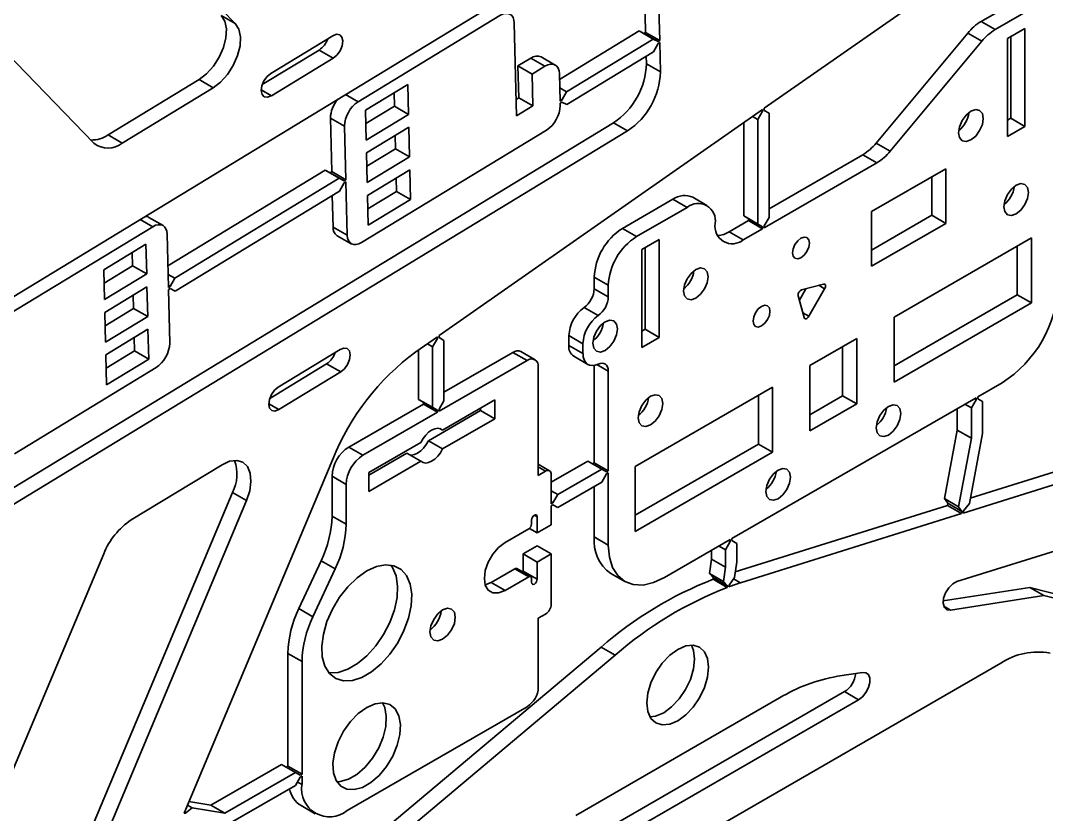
# Model space of a CAD drawing. Header units: millimetres. Extents: x 0 to 415, y 0 to 292.
# Drawn here: x 367.24 to 380.13, y 108.3 to 118.28 of the extents above; entities that cross this region are included whole.
import ezdxf

# ---------------------------------------------------------------- set-up
doc = ezdxf.new("R2010")
doc.units = ezdxf.units.MM

# ---------------------------------------------------------------- blocks, each defined once
blk = doc.blocks.new('SE83')
at = {"color": 7, "linetype": 'Continuous', "lineweight": 35}
for p, q in [((378.862, 111.085), (378.902, 111.148)), ((378.902, 111.148), (378.952, 111.198)), ((378.952, 111.198), (379.005, 111.226)), ((378.833, 110.953), (378.838, 111.017)), ((378.838, 111.017), (378.862, 111.085)), ((378.848, 110.902), (378.833, 110.953)), ((378.88, 110.872), (378.848, 110.902)), ((378.925, 110.867), (378.88, 110.872))]:
    blk.add_line(p, q, dxfattribs=at)
blk = doc.blocks.new('SE82')
blk.add_blockref('SE83', (0, 0))
blk = doc.blocks.new('SE85')
at = {"color": 7, "linetype": 'Continuous', "lineweight": 35}
for p, q in [((377.818, 110.085), (377.86, 110.081)), ((377.86, 110.081), (377.892, 110.056)), ((377.892, 110.056), (377.909, 110.012)), ((377.909, 110.012), (377.909, 109.956)), ((377.892, 109.893), (377.86, 109.831)), ((377.909, 109.956), (377.892, 109.893)), ((377.818, 109.778), (377.77, 109.74)), ((377.86, 109.831), (377.818, 109.778))]:
    blk.add_line(p, q, dxfattribs=at)
blk = doc.blocks.new('SE84')
blk.add_blockref('SE85', (0, 0))
blk = doc.blocks.new('SE147')
at = {"color": 7, "linetype": 'Continuous', "lineweight": 35}
for p, q in [((375.497, 110.374), (375.396, 110.301)), ((375.597, 110.417), (375.497, 110.374)), ((375.691, 110.426), (375.597, 110.417)), ((375.772, 110.402), (375.691, 110.426)), ((375.833, 110.344), (375.772, 110.402)), ((375.396, 110.301), (375.302, 110.202)), ((375.872, 110.258), (375.833, 110.344)), ((375.885, 110.15), (375.872, 110.258)), ((375.302, 110.202), (375.222, 110.084)), ((375.872, 110.026), (375.885, 110.15)), ((375.222, 110.084), (375.16, 109.955)), ((375.833, 109.895), (375.872, 110.026)), ((375.16, 109.955), (375.121, 109.825)), ((375.772, 109.766), (375.833, 109.895)), ((375.121, 109.825), (375.108, 109.701)), ((375.691, 109.649), (375.772, 109.766)), ((375.108, 109.701), (375.121, 109.592)), ((375.597, 109.55), (375.691, 109.649)), ((375.121, 109.592), (375.16, 109.506)), ((375.16, 109.506), (375.222, 109.449)), ((375.396, 109.433), (375.497, 109.476)), ((375.497, 109.476), (375.597, 109.55)), ((375.222, 109.449), (375.302, 109.424)), ((375.302, 109.424), (375.396, 109.433))]:
    blk.add_line(p, q, dxfattribs=at)
blk = doc.blocks.new('SE146')
blk.add_blockref('SE147', (0, 0))
blk = doc.blocks.new('SE303')
at = {"color": 7, "linetype": 'Continuous', "lineweight": 35}
for p, q in [((371.588, 111.36), (371.709, 111.415)), ((371.709, 111.415), (371.825, 111.437)), ((371.825, 111.437), (371.93, 111.424)), ((371.93, 111.424), (372.019, 111.378)), ((371.35, 111.162), (371.466, 111.274)), ((371.466, 111.274), (371.588, 111.36)), ((372.019, 111.378), (372.087, 111.301)), ((372.087, 111.301), (372.133, 111.196)), ((371.245, 111.029), (371.35, 111.162)), ((372.133, 111.196), (372.153, 111.068)), ((371.157, 110.881), (371.245, 111.029)), ((372.153, 111.068), (372.146, 110.923)), ((372.146, 110.923), (372.113, 110.768)), ((371.088, 110.724), (371.157, 110.881)), ((372.113, 110.768), (372.056, 110.61)), ((371.043, 110.567), (371.088, 110.724)), ((371.023, 110.416), (371.043, 110.567)), ((372.056, 110.61), (371.977, 110.457)), ((371.029, 110.279), (371.023, 110.416)), ((371.977, 110.457), (371.879, 110.315)), ((371.062, 110.162), (371.029, 110.279)), ((371.879, 110.315), (371.768, 110.192)), ((371.119, 110.07), (371.062, 110.162)), ((371.768, 110.192), (371.649, 110.093)), ((371.199, 110.008), (371.119, 110.07)), ((371.296, 109.979), (371.199, 110.008)), ((371.526, 110.022), (371.407, 109.983)), ((371.649, 110.093), (371.526, 110.022)), ((371.407, 109.983), (371.296, 109.979))]:
    blk.add_line(p, q, dxfattribs=at)
blk = doc.blocks.new('SE302')
blk.add_blockref('SE303', (0, 0))
blk = doc.blocks.new('SE305')
at = {"color": 7, "linetype": 'Continuous', "lineweight": 35}
for p, q in [((371.482, 109.569), (371.588, 109.645)), ((371.588, 109.645), (371.693, 109.691)), ((371.693, 109.691), (371.792, 109.703)), ((371.792, 109.703), (371.878, 109.68)), ((371.878, 109.68), (371.946, 109.625)), ((371.946, 109.625), (371.991, 109.54)), ((371.383, 109.467), (371.482, 109.569)), ((371.991, 109.54), (372.011, 109.43)), ((371.229, 109.211), (371.297, 109.345)), ((371.297, 109.345), (371.383, 109.467)), ((372.011, 109.43), (372.004, 109.304)), ((371.184, 109.074), (371.229, 109.211)), ((372.004, 109.304), (371.972, 109.168)), ((371.972, 109.168), (371.915, 109.032)), ((371.164, 108.942), (371.184, 109.074)), ((371.915, 109.032), (371.837, 108.903)), ((371.171, 108.823), (371.164, 108.942)), ((371.837, 108.903), (371.744, 108.79)), ((371.204, 108.725), (371.171, 108.823)), ((371.261, 108.654), (371.204, 108.725)), ((371.641, 108.7), (371.534, 108.639)), ((371.744, 108.79), (371.641, 108.7)), ((371.338, 108.615), (371.261, 108.654)), ((371.431, 108.61), (371.338, 108.615)), ((371.534, 108.639), (371.431, 108.61))]:
    blk.add_line(p, q, dxfattribs=at)
blk = doc.blocks.new('SE304')
blk.add_blockref('SE305', (0, 0))
blk = doc.blocks.new('SE307')
at = {"color": 7, "linetype": 'Continuous', "lineweight": 35}
for p, q in [((372.366, 113.104), (372.329, 113.067)), ((372.404, 113.131), (372.366, 113.104)), ((372.443, 113.148), (372.404, 113.131)), ((372.48, 113.154), (372.443, 113.148)), ((372.513, 113.149), (372.48, 113.154)), ((372.54, 113.132), (372.513, 113.149)), ((372.296, 113.024), (372.269, 112.976)), ((372.329, 113.067), (372.296, 113.024))]:
    blk.add_line(p, q, dxfattribs=at)
blk = doc.blocks.new('SE306')
blk.add_blockref('SE307', (0, 0))
blk = doc.blocks.new('SE309')
at = {"color": 7, "linetype": 'Continuous', "lineweight": 35}
for p, q in [((372.48, 112.803), (372.513, 112.847)), ((372.513, 112.847), (372.54, 112.895)), ((372.269, 112.739), (372.296, 112.722)), ((372.296, 112.722), (372.329, 112.716)), ((372.329, 112.716), (372.366, 112.722)), ((372.366, 112.722), (372.404, 112.739)), ((372.404, 112.739), (372.443, 112.767)), ((372.443, 112.767), (372.48, 112.803))]:
    blk.add_line(p, q, dxfattribs=at)
blk = doc.blocks.new('SE308')
blk.add_blockref('SE309', (0, 0))
blk = doc.blocks.new('SE311')
at = {"color": 7, "linetype": 'Continuous', "lineweight": 35}
for p, q in [((372.603, 110.891), (372.542, 110.87)), ((372.655, 110.881), (372.603, 110.891)), ((372.481, 110.821), (372.43, 110.751)), ((372.542, 110.87), (372.481, 110.821)), ((372.689, 110.841), (372.655, 110.881)), ((372.701, 110.778), (372.689, 110.841)), ((372.689, 110.701), (372.701, 110.778)), ((372.395, 110.672), (372.383, 110.594)), ((372.43, 110.751), (372.395, 110.672)), ((372.655, 110.621), (372.689, 110.701)), ((372.383, 110.594), (372.395, 110.531)), ((372.395, 110.531), (372.43, 110.491)), ((372.481, 110.481), (372.542, 110.502)), ((372.542, 110.502), (372.603, 110.552)), ((372.603, 110.552), (372.655, 110.621)), ((372.43, 110.491), (372.481, 110.481))]:
    blk.add_line(p, q, dxfattribs=at)
blk = doc.blocks.new('SE310')
blk.add_blockref('SE311', (0, 0))
blk = doc.blocks.new('SE351')
at = {"color": 7, "linetype": 'Continuous', "lineweight": 35}
for p, q in [((378.035, 113.313), (378.086, 113.381)), ((378.086, 113.381), (378.145, 113.429)), ((378.145, 113.429), (378.205, 113.449)), ((378.205, 113.449), (378.255, 113.44)), ((378.255, 113.44), (378.289, 113.401)), ((378.289, 113.401), (378.301, 113.339)), ((378.301, 113.339), (378.289, 113.263)), ((377.99, 113.159), (378.001, 113.235)), ((378.001, 113.235), (378.035, 113.313)), ((378.289, 113.263), (378.255, 113.186)), ((378.001, 113.097), (377.99, 113.159)), ((378.035, 113.059), (378.001, 113.097)), ((378.205, 113.118), (378.145, 113.069)), ((378.255, 113.186), (378.205, 113.118)), ((378.086, 113.049), (378.035, 113.059)), ((378.145, 113.069), (378.086, 113.049))]:
    blk.add_line(p, q, dxfattribs=at)
blk = doc.blocks.new('SE350')
blk.add_blockref('SE351', (0, 0))
blk = doc.blocks.new('SE353')
at = {"color": 7, "linetype": 'Continuous', "lineweight": 35}
for p, q in [((376.649, 112.513), (376.7, 112.581)), ((376.7, 112.581), (376.759, 112.629)), ((376.759, 112.629), (376.819, 112.649)), ((376.819, 112.649), (376.869, 112.64)), ((376.869, 112.64), (376.903, 112.601)), ((376.903, 112.601), (376.915, 112.539)), ((376.604, 112.359), (376.616, 112.435)), ((376.616, 112.435), (376.649, 112.513)), ((376.903, 112.463), (376.869, 112.386)), ((376.915, 112.539), (376.903, 112.463)), ((376.616, 112.297), (376.604, 112.359)), ((376.819, 112.317), (376.759, 112.269)), ((376.869, 112.386), (376.819, 112.317)), ((376.649, 112.259), (376.616, 112.297)), ((376.7, 112.249), (376.649, 112.259)), ((376.759, 112.269), (376.7, 112.249))]:
    blk.add_line(p, q, dxfattribs=at)
blk = doc.blocks.new('SE352')
blk.add_blockref('SE353', (0, 0))
blk = doc.blocks.new('SE355')
at = {"color": 7, "linetype": 'Continuous', "lineweight": 35}
for p, q in [((379.691, 116.161), (379.75, 116.209)), ((379.75, 116.209), (379.81, 116.23)), ((379.81, 116.23), (379.86, 116.22)), ((379.86, 116.22), (379.894, 116.181)), ((379.894, 116.181), (379.906, 116.119)), ((379.607, 116.015), (379.64, 116.093)), ((379.64, 116.093), (379.691, 116.161)), ((379.906, 116.119), (379.894, 116.043)), ((379.595, 115.939), (379.607, 116.015)), ((379.607, 115.878), (379.595, 115.939)), ((379.86, 115.966), (379.81, 115.898)), ((379.894, 116.043), (379.86, 115.966)), ((379.64, 115.839), (379.607, 115.878)), ((379.691, 115.829), (379.64, 115.839)), ((379.75, 115.85), (379.691, 115.829)), ((379.81, 115.898), (379.75, 115.85))]:
    blk.add_line(p, q, dxfattribs=at)
blk = doc.blocks.new('SE354')
blk.add_blockref('SE355', (0, 0))
blk = doc.blocks.new('SE357')
at = {"color": 7, "linetype": 'Continuous', "lineweight": 35}
for p, q in [((375.044, 113.439), (375.095, 113.508)), ((375.095, 113.508), (375.154, 113.556)), ((375.154, 113.556), (375.214, 113.576)), ((375.214, 113.576), (375.264, 113.566)), ((375.264, 113.566), (375.298, 113.528)), ((375.298, 113.528), (375.31, 113.466)), ((375.31, 113.466), (375.298, 113.39)), ((374.999, 113.286), (375.01, 113.362)), ((375.01, 113.362), (375.044, 113.439)), ((375.298, 113.39), (375.264, 113.312)), ((375.01, 113.224), (374.999, 113.286)), ((375.044, 113.185), (375.01, 113.224)), ((375.214, 113.244), (375.154, 113.196)), ((375.264, 113.312), (375.214, 113.244)), ((375.095, 113.176), (375.044, 113.185)), ((375.154, 113.196), (375.095, 113.176))]:
    blk.add_line(p, q, dxfattribs=at)
blk = doc.blocks.new('SE356')
blk.add_blockref('SE357', (0, 0))
blk = doc.blocks.new('SE359')
at = {"color": 7, "linetype": 'Continuous', "lineweight": 35}
for p, q in [((375.664, 115.102), (375.723, 115.15)), ((375.723, 115.15), (375.783, 115.171)), ((375.783, 115.171), (375.833, 115.161)), ((375.833, 115.161), (375.867, 115.122)), ((375.58, 114.956), (375.613, 115.034)), ((375.613, 115.034), (375.664, 115.102)), ((375.867, 115.122), (375.879, 115.06)), ((375.879, 115.06), (375.867, 114.984)), ((375.568, 114.88), (375.58, 114.956)), ((375.833, 114.907), (375.783, 114.839)), ((375.867, 114.984), (375.833, 114.907)), ((375.58, 114.818), (375.568, 114.88)), ((375.613, 114.78), (375.58, 114.818)), ((375.664, 114.77), (375.613, 114.78)), ((375.723, 114.791), (375.664, 114.77)), ((375.783, 114.839), (375.723, 114.791))]:
    blk.add_line(p, q, dxfattribs=at)
blk = doc.blocks.new('SE358')
blk.add_blockref('SE359', (0, 0))
blk = doc.blocks.new('SE361')
at = {"color": 7, "linetype": 'Continuous', "lineweight": 35}
for p, q in [((379.071, 117.024), (379.122, 117.092)), ((379.122, 117.092), (379.181, 117.14)), ((379.181, 117.14), (379.241, 117.161)), ((379.241, 117.161), (379.291, 117.151)), ((379.291, 117.151), (379.325, 117.112)), ((379.325, 117.112), (379.337, 117.051)), ((379.037, 116.946), (379.071, 117.024)), ((379.325, 116.975), (379.291, 116.897)), ((379.337, 117.051), (379.325, 116.975)), ((379.026, 116.871), (379.037, 116.946)), ((379.037, 116.809), (379.026, 116.871)), ((379.241, 116.829), (379.181, 116.781)), ((379.291, 116.897), (379.241, 116.829)), ((379.071, 116.77), (379.037, 116.809)), ((379.122, 116.76), (379.071, 116.77)), ((379.181, 116.781), (379.122, 116.76))]:
    blk.add_line(p, q, dxfattribs=at)
blk = doc.blocks.new('SE360')
blk.add_blockref('SE361', (0, 0))
blk = doc.blocks.new('SE363')
at = {"color": 7, "linetype": 'Continuous', "lineweight": 35}
for p, q in [((374.585, 114.493), (374.644, 114.513)), ((374.644, 114.513), (374.695, 114.504)), ((374.695, 114.504), (374.729, 114.465)), ((374.441, 114.299), (374.475, 114.377)), ((374.475, 114.377), (374.525, 114.445)), ((374.525, 114.445), (374.585, 114.493)), ((374.729, 114.465), (374.74, 114.403)), ((374.74, 114.403), (374.729, 114.327)), ((374.429, 114.223), (374.441, 114.299)), ((374.695, 114.249), (374.644, 114.181)), ((374.729, 114.327), (374.695, 114.249)), ((374.441, 114.161), (374.429, 114.223)), ((374.475, 114.122), (374.441, 114.161)), ((374.525, 114.113), (374.475, 114.122)), ((374.585, 114.133), (374.525, 114.113)), ((374.644, 114.181), (374.585, 114.133))]:
    blk.add_line(p, q, dxfattribs=at)
blk = doc.blocks.new('SE362')
blk.add_blockref('SE363', (0, 0))
blk = doc.blocks.new('SE365')
at = {"color": 7, "linetype": 'Continuous', "lineweight": 35}
for p, q in [((377.335, 114.968), (377.327, 114.968)), ((377.343, 114.966), (377.335, 114.968)), ((377.348, 114.961), (377.343, 114.966)), ((377.343, 114.908), (377.348, 114.92)), ((377.352, 114.953), (377.348, 114.961)), ((377.348, 114.92), (377.352, 114.932)), ((377.353, 114.943), (377.352, 114.953)), ((377.352, 114.932), (377.353, 114.943))]:
    blk.add_line(p, q, dxfattribs=at)
blk = doc.blocks.new('SE364')
blk.add_blockref('SE365', (0, 0))
blk = doc.blocks.new('SE367')
at = {"color": 7, "linetype": 'Continuous', "lineweight": 35}
for p, q in [((377.084, 114.546), (377.087, 114.538)), ((377.087, 114.538), (377.093, 114.533)), ((377.093, 114.533), (377.1, 114.531)), ((377.1, 114.531), (377.109, 114.532)), ((377.109, 114.532), (377.118, 114.536)), ((377.118, 114.536), (377.127, 114.542)), ((377.127, 114.542), (377.135, 114.551)), ((377.135, 114.551), (377.143, 114.562))]:
    blk.add_line(p, q, dxfattribs=at)
blk = doc.blocks.new('SE366')
blk.add_blockref('SE367', (0, 0))
blk = doc.blocks.new('SE369')
at = {"color": 7, "linetype": 'Continuous', "lineweight": 35}
for p, q in [((376.509, 114.654), (376.475, 114.607)), ((376.55, 114.686), (376.509, 114.654)), ((376.59, 114.7), (376.55, 114.686)), ((376.625, 114.694), (376.59, 114.7)), ((376.648, 114.667), (376.625, 114.694)), ((376.656, 114.625), (376.648, 114.667)), ((376.452, 114.554), (376.443, 114.503)), ((376.443, 114.503), (376.452, 114.46)), ((376.475, 114.607), (376.452, 114.554)), ((376.59, 114.474), (376.625, 114.521)), ((376.625, 114.521), (376.648, 114.574)), ((376.648, 114.574), (376.656, 114.625)), ((376.452, 114.46), (376.475, 114.434)), ((376.475, 114.434), (376.509, 114.427)), ((376.509, 114.427), (376.55, 114.441)), ((376.55, 114.441), (376.59, 114.474))]:
    blk.add_line(p, q, dxfattribs=at)
blk = doc.blocks.new('SE368')
blk.add_blockref('SE369', (0, 0))
blk = doc.blocks.new('SE371')
at = {"color": 7, "linetype": 'Continuous', "lineweight": 35}
for p, q in [((377.045, 115.544), (377.004, 115.511)), ((377.085, 115.558), (377.045, 115.544)), ((377.12, 115.551), (377.085, 115.558)), ((377.143, 115.525), (377.12, 115.551)), ((376.947, 115.412), (376.938, 115.36)), ((376.97, 115.465), (376.947, 115.412)), ((377.004, 115.511), (376.97, 115.465)), ((377.12, 115.378), (377.143, 115.431)), ((377.151, 115.482), (377.143, 115.525)), ((377.143, 115.431), (377.151, 115.482)), ((376.938, 115.36), (376.947, 115.318)), ((376.947, 115.318), (376.97, 115.291)), ((376.97, 115.291), (377.004, 115.285)), ((377.004, 115.285), (377.045, 115.299)), ((377.045, 115.299), (377.085, 115.332)), ((377.085, 115.332), (377.12, 115.378))]:
    blk.add_line(p, q, dxfattribs=at)
blk = doc.blocks.new('SE370')
blk.add_blockref('SE371', (0, 0))
blk = doc.blocks.new('SE379')
at = {"color": 7, "linetype": 'Continuous', "lineweight": 35}
for p, q in [((369.935, 118.242), (369.98, 118.171)), ((369.98, 118.171), (370.001, 118.075)), ((370.001, 118.075), (369.996, 117.962)), ((369.996, 117.962), (369.965, 117.84)), ((369.965, 117.84), (369.911, 117.717)), ((369.839, 117.604), (369.752, 117.508)), ((369.911, 117.717), (369.839, 117.604)), ((369.752, 117.508), (369.658, 117.436))]:
    blk.add_line(p, q, dxfattribs=at)
blk = doc.blocks.new('SE378')
blk.add_blockref('SE379', (0, 0))
blk = doc.blocks.new('SE383')
at = {"color": 7, "linetype": 'Continuous', "lineweight": 35}
for p, q in [((369.77, 112.696), (369.865, 112.739)), ((369.865, 112.739), (369.954, 112.749)), ((369.954, 112.749), (370.03, 112.726)), ((370.03, 112.726), (370.088, 112.672)), ((370.088, 112.672), (370.123, 112.59)), ((370.123, 112.59), (370.133, 112.486)), ((370.133, 112.486), (370.118, 112.368)), ((370.118, 112.368), (370.078, 112.245))]:
    blk.add_line(p, q, dxfattribs=at)
blk = doc.blocks.new('SE382')
blk.add_blockref('SE383', (0, 0))
blk = doc.blocks.new('SE391')
at = {"color": 7, "linetype": 'Continuous', "lineweight": 35}
for p, q in [((370.336, 117.577), (370.383, 117.617)), ((370.27, 117.46), (370.296, 117.522)), ((370.296, 117.522), (370.336, 117.577)), ((370.262, 117.4), (370.27, 117.46)), ((370.273, 117.352), (370.262, 117.4)), ((370.301, 117.323), (370.273, 117.352)), ((370.389, 117.335), (370.342, 117.317)), ((370.342, 117.317), (370.301, 117.323))]:
    blk.add_line(p, q, dxfattribs=at)
blk = doc.blocks.new('SE390')
blk.add_blockref('SE391', (0, 0))
blk = doc.blocks.new('SE393')
at = {"color": 7, "linetype": 'Continuous', "lineweight": 35}
for p, q in [((371.16, 118.09), (371.208, 118.108)), ((371.208, 118.108), (371.249, 118.102)), ((371.249, 118.102), (371.277, 118.072)), ((371.277, 118.072), (371.287, 118.024)), ((371.287, 118.024), (371.279, 117.964)), ((371.253, 117.902), (371.214, 117.847)), ((371.279, 117.964), (371.253, 117.902)), ((371.214, 117.847), (371.167, 117.808))]:
    blk.add_line(p, q, dxfattribs=at)
blk = doc.blocks.new('SE392')
blk.add_blockref('SE393', (0, 0))
blk = doc.blocks.new('SE395')
at = {"color": 7, "linetype": 'Continuous', "lineweight": 35}
for p, q in [((370.429, 113.632), (370.39, 113.577)), ((370.476, 113.671), (370.429, 113.632)), ((370.364, 113.515), (370.356, 113.455)), ((370.39, 113.577), (370.364, 113.515)), ((370.356, 113.455), (370.367, 113.407)), ((370.367, 113.407), (370.395, 113.377)), ((370.395, 113.377), (370.435, 113.371)), ((370.435, 113.371), (370.483, 113.389))]:
    blk.add_line(p, q, dxfattribs=at)
blk = doc.blocks.new('SE394')
blk.add_blockref('SE395', (0, 0))
blk = doc.blocks.new('SE397')
at = {"color": 7, "linetype": 'Continuous', "lineweight": 35}
for p, q in [((371.301, 114.162), (371.254, 114.144)), ((371.342, 114.156), (371.301, 114.162)), ((371.37, 114.127), (371.342, 114.156)), ((371.381, 114.079), (371.37, 114.127)), ((371.347, 113.957), (371.373, 114.019)), ((371.373, 114.019), (371.381, 114.079)), ((371.261, 113.862), (371.308, 113.902)), ((371.308, 113.902), (371.347, 113.957))]:
    blk.add_line(p, q, dxfattribs=at)
blk = doc.blocks.new('SE396')
blk.add_blockref('SE397', (0, 0))
blk = doc.blocks.new('SE423')
at = {"color": 7, "linetype": 'Continuous', "lineweight": 35}
for p, q in [((374.496, 113.961), (374.522, 113.97)), ((374.522, 113.97), (374.546, 113.973)), ((374.546, 113.973), (374.568, 113.97)), ((374.568, 113.97), (374.587, 113.961)), ((374.587, 113.961), (374.603, 113.946)), ((374.603, 113.946), (374.614, 113.925)), ((374.614, 113.925), (374.621, 113.901)), ((374.621, 113.901), (374.624, 113.872))]:
    blk.add_line(p, q, dxfattribs=at)
blk = doc.blocks.new('SE422')
blk.add_blockref('SE423', (0, 0))
blk = doc.blocks.new('SE425')
at = {"color": 7, "linetype": 'Continuous', "lineweight": 35}
for p, q in [((374.306, 114.095), (374.309, 114.052)), ((374.309, 114.052), (374.32, 114.015)), ((374.32, 114.015), (374.337, 113.984)), ((374.337, 113.984), (374.36, 113.962)), ((374.36, 113.962), (374.389, 113.948)), ((374.389, 113.948), (374.422, 113.943)), ((374.422, 113.943), (374.458, 113.948)), ((374.458, 113.948), (374.496, 113.961))]:
    blk.add_line(p, q, dxfattribs=at)
blk = doc.blocks.new('SE424')
blk.add_blockref('SE425', (0, 0))
blk = doc.blocks.new('SE433')
at = {"color": 7, "linetype": 'Continuous', "lineweight": 35}
for p, q in [((371.341, 115.582), (371.346, 115.545)), ((371.346, 115.545), (371.357, 115.514)), ((371.357, 115.514), (371.374, 115.489)), ((371.374, 115.489), (371.396, 115.472)), ((371.396, 115.472), (371.424, 115.463)), ((371.424, 115.463), (371.455, 115.463)), ((371.455, 115.463), (371.488, 115.472)), ((371.488, 115.472), (371.523, 115.489))]:
    blk.add_line(p, q, dxfattribs=at)
blk = doc.blocks.new('SE432')
blk.add_blockref('SE433', (0, 0))
blk = doc.blocks.new('SE437')
at = {"color": 7, "linetype": 'Continuous', "lineweight": 35}
for p, q in [((368.933, 115.706), (368.898, 115.689)), ((368.966, 115.714), (368.933, 115.706)), ((368.997, 115.714), (368.966, 115.714)), ((369.024, 115.706), (368.997, 115.714)), ((369.047, 115.689), (369.024, 115.706)), ((369.064, 115.664), (369.047, 115.689)), ((369.075, 115.632), (369.064, 115.664)), ((369.079, 115.595), (369.075, 115.632))]:
    blk.add_line(p, q, dxfattribs=at)
blk = doc.blocks.new('SE436')
blk.add_blockref('SE437', (0, 0))
blk = doc.blocks.new('SE439')
at = {"color": 7, "linetype": 'Continuous', "lineweight": 35}
for p, q in [((373.329, 118.369), (373.295, 118.36)), ((373.36, 118.369), (373.329, 118.369)), ((373.387, 118.36), (373.36, 118.369)), ((373.295, 118.36), (373.261, 118.343)), ((373.41, 118.343), (373.387, 118.36)), ((373.427, 118.318), (373.41, 118.343)), ((373.438, 118.287), (373.427, 118.318)), ((373.442, 118.249), (373.438, 118.287))]:
    blk.add_line(p, q, dxfattribs=at)
blk = doc.blocks.new('SE438')
blk.add_blockref('SE439', (0, 0))
blk = doc.blocks.new('SE441')
at = {"color": 7, "linetype": 'Continuous', "lineweight": 35}
for p, q in [((373.862, 117.724), (373.828, 117.707)), ((373.896, 117.732), (373.862, 117.724)), ((373.927, 117.732), (373.896, 117.732)), ((373.954, 117.724), (373.927, 117.732)), ((373.977, 117.706), (373.954, 117.724)), ((373.994, 117.682), (373.977, 117.706)), ((374.005, 117.65), (373.994, 117.682)), ((374.009, 117.613), (374.005, 117.65))]:
    blk.add_line(p, q, dxfattribs=at)
blk = doc.blocks.new('SE440')
blk.add_blockref('SE441', (0, 0))
blk = doc.blocks.new('SE551')
at = {"color": 7, "linetype": 'Continuous', "lineweight": 35}
for p, q in [((374.624, 111.686), (374.637, 111.534)), ((374.637, 111.534), (374.678, 111.404)), ((374.678, 111.404), (374.743, 111.301)), ((374.743, 111.301), (374.831, 111.228)), ((375.193, 111.213), (375.331, 111.277)), ((374.831, 111.228), (374.938, 111.188)), ((374.938, 111.188), (375.06, 111.183)), ((375.06, 111.183), (375.193, 111.213))]:
    blk.add_line(p, q, dxfattribs=at)
blk = doc.blocks.new('SE550')
blk.add_blockref('SE551', (0, 0))
blk = doc.blocks.new('SE553')
at = {"color": 7, "linetype": 'Continuous', "lineweight": 35}
for p, q in [((373.681, 112.051), (373.67, 112.035)), ((373.695, 112.062), (373.681, 112.051)), ((373.708, 112.066), (373.695, 112.062)), ((373.72, 112.064), (373.708, 112.066)), ((373.727, 112.055), (373.72, 112.064)), ((373.73, 112.041), (373.727, 112.055)), ((373.662, 112.018), (373.659, 112)), ((373.67, 112.035), (373.662, 112.018))]:
    blk.add_line(p, q, dxfattribs=at)
blk = doc.blocks.new('SE552')
blk.add_blockref('SE553', (0, 0))
blk = doc.blocks.new('SE555')
at = {"color": 7, "linetype": 'Continuous', "lineweight": 35}
for p, q in [((373.327, 111.719), (373.246, 111.657)), ((373.173, 111.572), (373.115, 111.472)), ((373.246, 111.657), (373.173, 111.572)), ((373.115, 111.472), (373.078, 111.366)), ((373.078, 111.366), (373.066, 111.266)), ((373.066, 111.266), (373.078, 111.18)), ((373.078, 111.18), (373.115, 111.117)), ((373.115, 111.117), (373.173, 111.083)), ((373.173, 111.083), (373.246, 111.083)), ((373.246, 111.083), (373.327, 111.115))]:
    blk.add_line(p, q, dxfattribs=at)
blk = doc.blocks.new('SE554')
blk.add_blockref('SE555', (0, 0))
blk = doc.blocks.new('SE557')
at = {"color": 7, "linetype": 'Continuous', "lineweight": 35}
for p, q in [((373.659, 111.217), (373.662, 111.202)), ((373.662, 111.202), (373.67, 111.194)), ((373.67, 111.194), (373.681, 111.191)), ((373.681, 111.191), (373.695, 111.196)), ((373.695, 111.196), (373.708, 111.207)), ((373.708, 111.207), (373.72, 111.223)), ((373.72, 111.223), (373.727, 111.24)), ((373.727, 111.24), (373.73, 111.257))]:
    blk.add_line(p, q, dxfattribs=at)
blk = doc.blocks.new('SE556')
blk.add_blockref('SE557', (0, 0))
blk = doc.blocks.new('SE637')
at = {"color": 7, "linetype": 'Continuous', "lineweight": 35}
for p, q in [((369.803, 118.273), (369.759, 118.344)), ((369.824, 118.177), (369.803, 118.273)), ((369.819, 118.064), (369.824, 118.177)), ((369.788, 117.942), (369.819, 118.064)), ((369.735, 117.819), (369.788, 117.942)), ((369.662, 117.706), (369.735, 117.819)), ((369.481, 117.538), (369.575, 117.61)), ((369.575, 117.61), (369.662, 117.706))]:
    blk.add_line(p, q, dxfattribs=at)
blk = doc.blocks.new('SE636')
blk.add_blockref('SE637', (0, 0))
blk = doc.blocks.new('SE671')
at = {"color": 7, "linetype": 'Continuous', "lineweight": 35}
for p, q in [((371.889, 111.433), (371.911, 111.403)), ((371.911, 111.403), (371.956, 111.298)), ((371.956, 111.298), (371.976, 111.17)), ((371.976, 111.17), (371.969, 111.025)), ((371.969, 111.025), (371.936, 110.87)), ((371.936, 110.87), (371.879, 110.712)), ((371.879, 110.712), (371.8, 110.559)), ((371.8, 110.559), (371.703, 110.417)), ((371.703, 110.417), (371.591, 110.294)), ((371.591, 110.294), (371.472, 110.195)), ((371.35, 110.124), (371.23, 110.085)), ((371.472, 110.195), (371.35, 110.124)), ((371.119, 110.081), (371.109, 110.082)), ((371.23, 110.085), (371.119, 110.081))]:
    blk.add_line(p, q, dxfattribs=at)
blk = doc.blocks.new('SE670')
blk.add_blockref('SE671', (0, 0))
blk = doc.blocks.new('SE673')
at = {"color": 7, "linetype": 'Continuous', "lineweight": 35}
for p, q in [((372.363, 112.997), (372.336, 112.949)), ((372.152, 112.818), (372.125, 112.822)), ((372.189, 112.824), (372.152, 112.818)), ((372.228, 112.841), (372.189, 112.824)), ((372.266, 112.869), (372.228, 112.841)), ((372.303, 112.905), (372.266, 112.869)), ((372.336, 112.949), (372.303, 112.905))]:
    blk.add_line(p, q, dxfattribs=at)
blk = doc.blocks.new('SE672')
blk.add_blockref('SE673', (0, 0))
blk = doc.blocks.new('SE681')
at = {"color": 7, "linetype": 'Continuous', "lineweight": 35}
for p, q in [((371.786, 109.703), (371.814, 109.642)), ((371.814, 109.642), (371.834, 109.533)), ((371.834, 109.533), (371.828, 109.406)), ((371.828, 109.406), (371.795, 109.27)), ((371.795, 109.27), (371.738, 109.134)), ((371.738, 109.134), (371.66, 109.005)), ((371.66, 109.005), (371.567, 108.892)), ((371.567, 108.892), (371.464, 108.802)), ((371.255, 108.712), (371.213, 108.71)), ((371.358, 108.741), (371.255, 108.712)), ((371.464, 108.802), (371.358, 108.741))]:
    blk.add_line(p, q, dxfattribs=at)
blk = doc.blocks.new('SE680')
blk.add_blockref('SE681', (0, 0))
blk = doc.blocks.new('SE685')
at = {"color": 7, "linetype": 'Continuous', "lineweight": 35}
for p, q in [((375.695, 110.36), (375.669, 110.427)), ((375.709, 110.252), (375.695, 110.36))]:
    blk.add_line(p, q, dxfattribs=at)
blk = doc.blocks.new('SE684')
blk.add_blockref('SE685', (0, 0))
blk = doc.blocks.new('SE687')
at = {"color": 7, "linetype": 'Continuous', "lineweight": 35}
for p, q in [((375.695, 110.128), (375.709, 110.252)), ((375.657, 109.997), (375.695, 110.128)), ((375.595, 109.868), (375.657, 109.997)), ((375.514, 109.751), (375.595, 109.868)), ((375.42, 109.652), (375.514, 109.751)), ((375.32, 109.578), (375.42, 109.652)), ((375.148, 109.525), (375.219, 109.535)), ((375.219, 109.535), (375.32, 109.578))]:
    blk.add_line(p, q, dxfattribs=at)
blk = doc.blocks.new('SE686')
blk.add_blockref('SE687', (0, 0))

msp = doc.modelspace()

# ---------------------------------------------------------------- linework, layer by layer
at = {"color": 7, "linetype": 'Continuous', "lineweight": 35}
for p, q in [((369.9355, 118.2421), (367.8287, 120.413)), ((374.8054, 119.4706), (365.6179, 113.8801)), ((376.5847, 117.1775), (379.9074, 119.501)), ((375.0931, 118.1307), (375.0642, 119.3476)), ((375.2698, 118.0286), (375.241, 119.2455)), ((379.7844, 118.5435), (379.3094, 118.2693)), ((379.9612, 118.4414), (379.4862, 118.1672)), ((369.7587, 118.3441), (369.9355, 118.2421)), ((373.2606, 118.3432), (371.4808, 117.2602)), ((373.4698, 117.0819), (373.4421, 118.2494)), ((379.3094, 118.2693), (379.4862, 118.1672)), ((366.8252, 118.1151), (368.1603, 116.7393)), ((375.0102, 118.1496), (374.011, 117.5417)), ((375.1869, 118.0476), (375.0102, 118.1496)), ((375.0102, 118.1496), (375.0719, 118.1178)), ((375.0719, 118.1178), (375.0931, 118.1307)), ((375.2486, 118.0157), (375.0719, 118.1178)), ((375.2698, 118.0286), (375.0931, 118.1307)), ((379.1413, 118.1231), (377.9905, 116.7404)), ((379.3181, 118.021), (379.1413, 118.1231)), ((379.8599, 118.1829), (379.6407, 118.0563)), ((379.8599, 116.9499), (379.8599, 118.1829)), ((370.3827, 117.6167), (371.1602, 118.0898)), ((374.0972, 117.3845), (375.1869, 118.0476)), ((375.2486, 118.0157), (375.1869, 118.0476)), ((375.1907, 117.8865), (375.2492, 117.9915)), ((375.2486, 118.0157), (375.2698, 118.0286)), ((375.2492, 117.9915), (375.2704, 118.0045)), ((375.2792, 117.6351), (375.2704, 118.0045)), ((379.3181, 118.021), (378.1673, 116.6384)), ((379.6407, 118.0563), (379.6407, 116.8234)), ((379.6831, 117.052), (379.6831, 118.0808)), ((370.2751, 117.4749), (370.9902, 117.91)), ((371.1669, 117.808), (370.9902, 117.91)), ((374.101, 117.2235), (375.1907, 117.8865)), ((370.3894, 117.3348), (371.1669, 117.808)), ((373.6511, 117.8086), (373.4885, 117.7096)), ((373.8278, 117.7065), (373.6511, 117.8086)), ((373.9576, 117.7217), (373.7808, 117.8238)), ((375.1024, 117.7371), (375.1002, 117.8314)), ((375.1024, 117.7371), (375.2792, 117.6351)), ((373.6653, 117.6076), (373.4885, 117.7096)), ((373.4885, 117.7096), (373.498, 117.3086)), ((373.8278, 117.7065), (373.6653, 117.6076)), ((373.6653, 117.6076), (373.6748, 117.2066)), ((374.0175, 117.2666), (374.0093, 117.6127)), ((368.3396, 116.843), (369.4811, 117.5376)), ((369.6579, 117.4355), (369.4811, 117.5376)), ((372.1031, 117.4755), (371.5729, 117.1529)), ((372.112, 117.101), (372.1031, 117.4755)), ((368.5163, 116.7409), (369.6579, 117.4355)), ((370.3894, 117.3348), (370.2624, 117.4082)), ((371.4808, 117.2602), (371.3227, 117.3514)), ((371.9352, 117.2031), (371.9312, 117.3709)), ((374.0136, 117.4328), (374.0972, 117.3845)), ((374.0972, 117.3845), (374.0387, 117.2795)), ((373.498, 117.3086), (373.4649, 117.2885)), ((373.6748, 117.2066), (373.4698, 117.0819)), ((373.6748, 117.2066), (373.498, 117.3086)), ((374.0169, 117.2921), (374.0387, 117.2795)), ((374.0175, 117.2666), (374.0387, 117.2795)), ((374.0181, 117.2424), (374.0393, 117.2553)), ((374.0188, 117.2117), (374.0181, 117.2424)), ((374.0393, 117.2553), (374.101, 117.2235)), ((371.5729, 117.1529), (371.5818, 116.7785)), ((371.5769, 116.9851), (371.9352, 117.2031)), ((371.5818, 116.7785), (372.112, 117.101)), ((372.112, 117.101), (371.9352, 117.2031)), ((372.4977, 114.3197), (376.5635, 117.1627)), ((376.5635, 117.1395), (376.5034, 117.0354)), ((376.5635, 117.1395), (376.5453, 117.15)), ((376.5635, 117.1395), (376.5635, 117.1627)), ((376.5847, 117.1517), (376.5847, 117.1775)), ((376.6448, 117.117), (376.5847, 117.1517)), ((376.6448, 117.117), (376.6448, 115.8043)), ((365.5023, 111.4054), (374.6898, 116.9959)), ((371.3088, 116.9513), (371.1321, 117.0534)), ((371.1321, 117.0534), (371.148, 116.381)), ((371.3088, 116.9513), (371.3248, 116.279)), ((374.8665, 116.8939), (374.6898, 116.9959)), ((376.3266, 115.8247), (376.3266, 116.9971)), ((376.5034, 117.0354), (376.4365, 117.074)), ((376.5034, 117.0354), (376.5034, 115.7226)), ((379.6407, 117.0275), (379.6831, 117.052)), ((379.6407, 116.8234), (379.8599, 116.9499)), ((379.6831, 117.052), (379.8599, 116.9499)), ((365.6791, 111.3034), (374.8665, 116.8939)), ((368.3396, 116.843), (368.5163, 116.7409)), ((371.5228, 115.4887), (373.8469, 116.9029)), ((372.1158, 116.94), (371.5856, 116.6174)), ((371.9479, 116.6676), (371.9439, 116.8354)), ((372.1247, 116.5656), (372.1158, 116.94)), ((377.9905, 116.7404), (378.1673, 116.6384)), ((371.5856, 116.6174), (371.5945, 116.243)), ((371.5896, 116.4496), (371.9479, 116.6676)), ((371.5945, 116.243), (372.1247, 116.5656)), ((372.1247, 116.5656), (371.9479, 116.6676)), ((377.8224, 116.5943), (376.6448, 115.9145)), ((377.9991, 116.4922), (377.8224, 116.5943)), ((377.9991, 116.4922), (376.5847, 115.6757)), ((371.0651, 116.4), (369.0889, 115.1975)), ((371.2419, 116.298), (371.0651, 116.4)), ((371.0651, 116.4), (371.1268, 116.3681)), ((371.1268, 116.3681), (371.148, 116.381)), ((371.3036, 116.2661), (371.1268, 116.3681)), ((371.3248, 116.279), (371.148, 116.381)), ((372.1285, 116.4045), (371.5983, 116.082)), ((372.1374, 116.0301), (372.1285, 116.4045)), ((377.933, 115.8792), (378.8664, 116.418)), ((378.6896, 116.316), (378.6896, 115.8317)), ((378.8664, 116.418), (378.8664, 115.7297)), ((369.1751, 115.0403), (371.2419, 116.298)), ((371.3036, 116.2661), (371.2419, 116.298)), ((371.2457, 116.1369), (371.3041, 116.2419)), ((371.3036, 116.2661), (371.3248, 116.279)), ((371.3041, 116.2419), (371.3254, 116.2548)), ((371.3254, 116.2548), (371.3413, 115.5825)), ((371.9606, 116.1322), (371.9566, 116.3)), ((369.1789, 114.8793), (371.2457, 116.1369)), ((371.1551, 116.0818), (371.1645, 115.6845)), ((371.5983, 116.082), (371.6072, 115.7075)), ((371.6023, 115.9142), (371.9606, 116.1322)), ((372.1374, 116.0301), (371.9606, 116.1322)), ((375.8637, 115.9564), (375.6869, 116.0585)), ((371.6072, 115.7075), (372.1374, 116.0301)), ((375.4369, 116.0337), (374.8005, 115.6663)), ((375.6137, 115.9317), (374.9773, 115.5643)), ((375.6137, 115.9317), (375.4369, 116.0337)), ((369.0278, 115.7038), (368.851, 115.8058)), ((376.3266, 115.8247), (376.5034, 115.7226)), ((376.3867, 115.79), (376.3266, 115.8247)), ((376.3867, 115.79), (376.5635, 115.6879)), ((376.3867, 115.7655), (376.3867, 115.79)), ((376.5847, 115.7002), (376.6448, 115.8043)), ((377.933, 115.1909), (377.933, 115.8792)), ((378.6896, 115.8317), (377.933, 115.395)), ((378.8664, 115.7297), (378.6896, 115.8317)), ((368.898, 115.6886), (366.5739, 114.2744)), ((368.898, 115.6886), (368.74, 115.7798)), ((371.3413, 115.5825), (371.1645, 115.6845)), ((374.8005, 115.6663), (374.9773, 115.5643)), ((376.3867, 115.7655), (376.144, 115.6254)), ((376.5635, 115.6634), (376.3208, 115.5233)), ((376.5635, 115.6634), (376.3867, 115.7655)), ((376.5034, 115.7226), (376.5635, 115.6879)), ((376.5635, 115.6634), (376.5635, 115.6879)), ((376.5847, 115.6757), (376.5847, 115.7002)), ((378.8664, 115.7297), (377.933, 115.1909)), ((369.0954, 114.9224), (369.0795, 115.5948)), ((371.2162, 115.5755), (371.393, 115.4735)), ((375.2637, 115.5296), (375.0445, 115.403)), ((375.2637, 114.2966), (375.2637, 115.5296)), ((376.144, 115.6254), (376.3208, 115.5233)), ((379.9412, 115.5475), (378.2159, 114.5515)), ((379.9412, 114.731), (379.9412, 115.5475)), ((368.8136, 115.4697), (368.2834, 115.1471)), ((368.8224, 115.0953), (368.8136, 115.4697)), ((375.0445, 115.403), (375.0445, 114.17)), ((375.0869, 114.3986), (375.0869, 115.4275)), ((379.7644, 114.833), (379.7644, 115.4454)), ((368.6457, 115.1974), (368.6417, 115.3651)), ((368.2834, 115.1471), (368.2923, 114.7727)), ((368.2874, 114.9794), (368.6457, 115.1974)), ((368.8224, 115.0953), (368.6457, 115.1974)), ((368.2923, 114.7727), (368.8224, 115.0953)), ((369.0915, 115.0886), (369.1751, 115.0403)), ((369.1751, 115.0403), (369.1166, 114.9353)), ((374.6238, 114.9519), (374.447, 115.054)), ((374.447, 115.054), (374.447, 114.909)), ((368.8263, 114.9343), (368.2961, 114.6117)), ((368.8351, 114.5598), (368.8263, 114.9343)), ((369.0948, 114.9479), (369.1166, 114.9353)), ((369.0954, 114.9224), (369.1166, 114.9353)), ((369.096, 114.8983), (369.1172, 114.9112)), ((369.112, 114.2259), (369.096, 114.8983)), ((369.1172, 114.9112), (369.1789, 114.8793)), ((374.447, 114.909), (374.6238, 114.807)), ((374.6238, 114.9519), (374.6238, 114.807)), ((377.1072, 114.9087), (377.0247, 114.7658)), ((377.3269, 114.9676), (377.0537, 114.8944)), ((377.1427, 114.562), (377.3427, 114.9084)), ((377.3427, 114.9084), (377.2677, 114.9517)), ((368.6584, 114.6619), (368.6544, 114.8297)), ((377.0104, 114.8194), (377.0836, 114.5461)), ((378.2159, 113.939), (379.7644, 114.833)), ((379.7644, 114.833), (379.9412, 114.731)), ((368.3001, 114.4439), (368.6584, 114.6619)), ((368.8351, 114.5598), (368.6584, 114.6619)), ((374.4965, 114.571), (374.3197, 114.6731)), ((378.2159, 113.7349), (379.9412, 114.731)), ((368.2961, 114.6117), (368.305, 114.2373)), ((368.305, 114.2373), (368.8351, 114.5598)), ((377.1427, 114.562), (377.0677, 114.6053)), ((378.2159, 114.5515), (378.2159, 113.7349)), ((368.839, 114.3988), (368.3088, 114.0762)), ((368.8478, 114.0244), (368.839, 114.3988)), ((375.0445, 114.3741), (375.0869, 114.3986)), ((375.0869, 114.3986), (375.2637, 114.2966)), ((368.6711, 114.1264), (368.6671, 114.2942)), ((372.2038, 114.1141), (372.4765, 114.3048)), ((372.4765, 114.2816), (372.4164, 114.1775)), ((372.4765, 114.2816), (372.4583, 114.2921)), ((372.4765, 114.2816), (372.4765, 114.3048)), ((372.4977, 114.2939), (372.4977, 114.3197)), ((372.5578, 114.2592), (372.4977, 114.2939)), ((372.5578, 114.2592), (372.5578, 113.4975)), ((374.3056, 114.2171), (374.1288, 114.3191)), ((374.1288, 114.3191), (374.1288, 114.1966)), ((375.0445, 114.17), (375.2637, 114.2966)), ((377.7456, 114.2841), (377.1587, 113.9453)), ((377.7456, 113.4594), (377.7456, 114.2841)), ((368.3128, 113.9084), (368.6711, 114.1264)), ((368.8478, 114.0244), (368.6711, 114.1264)), ((370.4763, 113.6711), (371.2538, 114.1442)), ((372.2396, 113.5179), (372.2396, 114.1392)), ((372.4164, 114.1775), (372.3496, 114.2161)), ((372.4164, 114.1775), (372.4164, 113.4158)), ((373.7029, 114.0168), (373.5261, 114.1188)), ((374.3056, 114.0946), (374.1288, 114.1966)), ((374.3056, 114.2171), (374.3056, 114.0946)), ((377.5689, 113.5615), (377.5689, 114.1821)), ((368.3088, 114.0762), (368.3177, 113.7018)), ((368.3177, 113.7018), (368.8478, 114.0244)), ((373.6029, 114.0069), (372.4977, 113.3689)), ((372.5578, 113.6077), (373.4261, 114.1089)), ((373.6029, 114.0069), (373.4261, 114.1089)), ((374.1909, 114.0593), (374.3677, 113.9572)), ((367.1602, 112.8341), (368.94, 113.9171)), ((370.3687, 113.5293), (371.0838, 113.9645)), ((370.483, 113.3893), (371.2605, 113.8624)), ((371.2605, 113.8624), (371.0838, 113.9645)), ((373.7443, 112.5616), (373.7443, 113.9252)), ((374.447, 113.9453), (374.447, 112.7191)), ((374.6238, 113.8721), (374.4809, 113.9545)), ((374.6238, 113.8721), (374.6238, 112.6171)), ((377.1587, 113.9453), (377.1587, 113.1206)), ((379.2681, 113.5503), (379.5735, 113.7266)), ((376.6885, 113.6698), (374.9632, 112.6737)), ((376.6885, 112.8532), (376.6885, 113.6698)), ((372.2396, 113.5179), (372.4164, 113.4158)), ((372.2997, 113.4832), (372.2396, 113.5179)), ((372.2997, 113.4832), (372.4765, 113.3811)), ((372.2997, 113.4587), (372.2997, 113.4832)), ((372.4977, 113.3934), (372.5578, 113.4975)), ((373.1963, 113.5109), (372.5396, 113.1318)), ((373.1963, 113.2741), (373.1963, 113.5109)), ((376.1777, 111.7663), (379.2469, 113.5381)), ((376.5117, 112.9553), (376.5117, 113.5677)), ((377.1587, 113.3247), (377.5689, 113.5615)), ((377.5689, 113.5615), (377.7456, 113.4594)), ((379.2469, 113.5136), (379.1868, 113.4095)), ((379.2257, 113.5258), (379.2469, 113.5136)), ((379.2469, 113.5381), (379.2469, 113.5136)), ((379.2681, 113.5503), (379.2681, 113.5258)), ((379.3282, 113.4911), (379.2681, 113.5258)), ((379.3282, 113.4911), (379.3282, 113.0905)), ((370.483, 113.3893), (370.356, 113.4626)), ((371.3639, 112.9185), (372.2997, 113.4587)), ((372.4765, 113.3566), (371.5407, 112.8164)), ((372.4765, 113.3566), (372.2997, 113.4587)), ((372.3628, 112.997), (373.0195, 113.3761)), ((372.4164, 113.4158), (372.4765, 113.3811)), ((372.4765, 113.3566), (372.4765, 113.3811)), ((372.4977, 113.3689), (372.4977, 113.3934)), ((373.0195, 113.4088), (373.0195, 113.3761)), ((373.0195, 113.3761), (373.1963, 113.2741)), ((377.1587, 113.1206), (377.7456, 113.4594)), ((379.01, 113.1307), (379.01, 113.4013)), ((379.1868, 113.4095), (379.1054, 113.4564)), ((379.1737, 112.2739), (382.6205, 113.3544)), ((379.1868, 113.4095), (379.1868, 113.0286)), ((373.1963, 113.2741), (372.5396, 112.895)), ((379.0835, 112.0881), (382.7973, 113.2523)), ((372.5069, 113.1506), (372.5396, 113.1318)), ((378.847, 112.2691), (379.01, 113.1307)), ((379.01, 113.1307), (379.1868, 113.0286)), ((379.3282, 113.0905), (379.1612, 112.2074)), ((372.2691, 112.9756), (371.6124, 112.5965)), ((372.3628, 112.997), (372.5396, 112.895)), ((374.9632, 112.0613), (376.5117, 112.9553)), ((376.5117, 112.9553), (376.6885, 112.8532)), ((379.1868, 113.0286), (379.0238, 112.167)), ((371.3639, 112.9185), (371.5407, 112.8164)), ((371.6124, 112.5638), (372.0924, 112.8409)), ((372.0924, 112.8409), (372.2691, 112.7388)), ((374.9632, 111.8572), (376.6885, 112.8532)), ((369.7703, 112.6957), (368.6288, 112.001)), ((369.2929, 108.3156), (371.1608, 112.7677)), ((372.2691, 112.7388), (371.6124, 112.3597)), ((373.8862, 112.6196), (373.7443, 112.7015)), ((373.907, 112.4768), (374.3657, 112.7416)), ((374.5424, 112.6395), (374.3657, 112.7416)), ((374.447, 112.7191), (374.4258, 112.7069)), ((374.6238, 112.6171), (374.447, 112.7191)), ((371.6124, 112.3597), (371.6124, 112.5965)), ((373.8363, 112.6147), (373.7443, 112.6677)), ((373.7443, 112.5616), (373.8363, 112.6147)), ((373.907, 112.2033), (373.907, 112.5738)), ((374.5424, 112.6395), (373.9883, 112.3196)), ((374.6026, 112.6048), (374.5424, 112.6395)), ((374.5424, 112.4762), (374.6026, 112.5803)), ((374.6238, 112.6171), (374.6026, 112.6048)), ((374.6238, 112.5926), (374.6026, 112.5803)), ((374.6238, 112.5926), (374.6238, 111.6858)), ((374.9632, 112.6737), (374.9632, 111.8572)), ((383.4802, 112.6288), (379.0054, 111.226)), ((371.3286, 112.449), (371.1518, 112.551)), ((371.1518, 112.0506), (371.1518, 112.551)), ((371.3286, 111.9485), (371.3286, 112.449)), ((374.5424, 112.4762), (373.9883, 112.1563)), ((367.9557, 107.7106), (369.901, 112.3471)), ((370.0777, 112.2451), (369.901, 112.3471)), ((373.907, 112.3666), (373.9883, 112.3196)), ((373.9883, 112.3196), (373.9282, 112.2155)), ((374.447, 112.4211), (374.447, 111.7878)), ((368.1324, 107.6085), (370.0777, 112.2451)), ((373.9282, 112.2155), (373.907, 112.2278)), ((373.9282, 112.2155), (373.907, 112.2033)), ((373.9282, 112.191), (373.907, 112.1788)), ((373.907, 111.941), (373.907, 112.1788)), ((373.9282, 112.191), (373.9883, 112.1563)), ((373.9883, 112.1563), (373.9282, 112.191)), ((376.2202, 111.3479), (378.886, 112.1837)), ((378.847, 112.2691), (379.0238, 112.167)), ((378.8911, 112.2106), (378.847, 112.2691)), ((378.8917, 112.2102), (378.886, 112.1837)), ((379.0628, 112.0816), (378.886, 112.1837)), ((379.0679, 112.1085), (378.8911, 112.2106)), ((379.0894, 112.1158), (379.1612, 112.2074)), ((371.1518, 112.0506), (371.3286, 111.9485)), ((373.7302, 112.0412), (373.6948, 112.0617)), ((376.2839, 111.2105), (379.0628, 112.0816)), ((379.0238, 112.167), (379.0679, 112.1085)), ((379.0686, 112.1087), (379.0628, 112.0816)), ((379.0686, 112.1087), (379.0679, 112.1085)), ((379.0894, 112.1158), (379.0835, 112.0881)), ((373.6595, 112.0004), (373.6595, 111.9514)), ((373.7302, 112.0412), (373.7302, 111.839)), ((373.7302, 111.839), (373.907, 111.941)), ((373.6241, 111.8902), (373.3271, 111.7188)), ((373.6319, 111.8957), (373.7302, 111.839)), ((373.7302, 111.6756), (373.5534, 111.5736)), ((373.7302, 111.6756), (373.907, 111.5736)), ((374.447, 111.7878), (374.6238, 111.6858)), ((375.3309, 111.2774), (376.1565, 111.7541)), ((376.0964, 111.6255), (376.0151, 111.6724)), ((376.1565, 111.7296), (376.0964, 111.6255)), ((376.1565, 111.7296), (376.1353, 111.7418)), ((376.1565, 111.7541), (376.1565, 111.7296)), ((376.1777, 111.7663), (376.1777, 111.7418)), ((376.2378, 111.7071), (376.1777, 111.7418)), ((376.2378, 111.7071), (376.2378, 111.4755)), ((368.2828, 111.5755), (367.05, 108.6372)), ((373.5534, 111.5736), (373.7302, 111.4715)), ((373.5534, 111.3594), (373.5534, 111.5736)), ((373.7302, 111.4715), (373.907, 111.5736)), ((373.907, 110.9407), (373.907, 111.5736)), ((375.9196, 111.51), (375.9196, 111.6173)), ((376.0964, 111.6255), (376.0964, 111.408)), ((370.7347, 110.886), (371.0148, 111.4884)), ((371.1916, 111.3864), (371.0148, 111.4884)), ((373.7302, 111.4715), (373.7302, 111.2574)), ((375.8944, 111.3281), (375.9196, 111.51)), ((375.9196, 111.51), (376.0964, 111.408)), ((376.0964, 111.408), (376.0712, 111.2261)), ((376.2378, 111.4755), (376.2106, 111.2786)), ((370.9115, 110.7839), (371.1916, 111.3864)), ((373.1504, 111.2166), (373.4473, 111.388)), ((373.6241, 111.286), (373.3271, 111.1145)), ((373.4473, 111.388), (373.6241, 111.286)), ((373.6491, 111.2884), (373.4723, 111.3905)), ((373.5514, 111.3448), (373.5534, 111.3594)), ((373.7302, 111.2574), (373.5534, 111.3594)), ((374.6541, 111.33), (374.8309, 111.2279)), ((375.8944, 111.3281), (376.0712, 111.2261)), ((375.9434, 111.2761), (375.8944, 111.3281)), ((375.9434, 111.2761), (375.9405, 111.2554)), ((375.9434, 111.2761), (376.1201, 111.1741)), ((376.141, 111.1819), (376.2106, 111.2786)), ((373.1504, 111.2166), (373.0762, 111.1862)), ((373.1504, 111.2166), (373.3271, 111.1145)), ((373.6595, 111.2655), (373.6595, 111.2165)), ((376.1173, 111.1534), (375.9405, 111.2554)), ((376.0712, 111.2261), (376.1201, 111.1741)), ((376.1201, 111.1741), (376.1173, 111.1534)), ((376.141, 111.1819), (376.1381, 111.1611)), ((376.1975, 111.2604), (376.2839, 111.2105)), ((378.8331, 110.9825), (379.9207, 111.1533)), ((379.9207, 111.1533), (380.0975, 111.0512)), ((379.9207, 111.1533), (380.4823, 111.0106)), ((378.9255, 110.8673), (380.0975, 111.0512)), ((380.0975, 111.0512), (380.6591, 110.9086)), ((378.841, 110.916), (378.9255, 110.8673)), ((370.7347, 110.886), (370.9115, 110.7839)), ((373.7443, 110.7652), (373.8363, 110.8183)), ((373.7443, 109.898), (373.7443, 110.7652)), ((369.9203, 106.5242), (374.5324, 110.4034)), ((374.7092, 110.3014), (374.5324, 110.4034)), ((369.9085, 106.2636), (374.7092, 110.3014)), ((370.7745, 110.2218), (370.5977, 110.3238)), ((370.5977, 110.3238), (370.5977, 108.9069)), ((370.7745, 108.8049), (370.7745, 110.2218)), ((379.556, 110.2001), (371.4371, 105.5132)), ((377.8179, 110.0851), (377.5023, 110.0356)), ((373.0866, 107.2411), (377.5928, 109.8425)), ((373.2235, 107.1161), (377.7695, 109.7404)), ((376.7767, 109.7645), (374.2164, 108.2864)), ((377.7695, 109.7404), (377.5928, 109.8425)), ((371.3402, 108.3468), (373.6029, 109.6531)), ((370.5164, 108.9282), (369.6295, 108.4162)), ((369.8063, 108.3142), (370.6932, 108.8262)), ((370.6932, 108.8262), (370.5164, 108.9282)), ((370.5977, 108.9069), (370.5755, 108.8941)), ((370.5977, 108.9069), (370.7745, 108.8049)), ((370.7523, 108.792), (370.6932, 108.8262)), ((370.6932, 108.6629), (370.7533, 108.767)), ((370.7181, 108.706), (370.7745, 108.6735)), ((370.7745, 108.8049), (370.7523, 108.792)), ((370.7745, 108.7804), (370.7533, 108.7681)), ((370.7533, 108.7681), (370.7533, 108.767)), ((370.7745, 108.6735), (370.7745, 108.7804)), ((369.8473, 108.1746), (370.6932, 108.6629)), ((369.6295, 108.4162), (369.354, 108.4612)), ((369.3108, 108.3127), (369.2929, 108.3156)), ((369.3108, 108.3127), (369.2954, 108.3216)), ((369.3938, 108.3816), (369.3108, 108.3127)), ((369.3349, 108.4156), (369.3938, 108.3816)), ((369.3938, 108.3816), (369.8063, 108.3142)), ((369.6295, 108.4162), (369.8063, 108.3142)), ((370.7634, 108.4093), (370.9402, 108.3072))]:
    msp.add_line(p, q, dxfattribs=at)
for centre, radius, start, end in [((379.6403, 117.7189), 0.6422, 121.01521, 140.99312), ((379.8171, 117.6169), 0.6422, 121.01521, 140.99312), ((370.8363, 118.1386), 0.2755, 303.94912, 341.63754), ((373.7286, 117.7086), 0.1265, 65.59494, 127.774), ((374.1814, 117.7644), 0.9214, 303.48582, 358.30207), ((374.3581, 117.6624), 0.9214, 303.48582, 358.30207), ((371.5129, 117.0428), 0.381, 139.23192, 178.40164), ((371.6926, 116.94), 0.3839, 123.48572, 178.30214), ((373.6351, 117.2231), 0.3839, 303.48574, 358.30209), ((378.8115, 117.1741), 0.3501, 308.03196, 351.9733), ((368.1287, 117.1576), 0.3788, 268.97123, 303.83167), ((368.3373, 116.9566), 0.2803, 230.82576, 309.69116), ((377.4915, 117.1446), 0.6422, 301.01518, 320.99312), ((377.6683, 117.0426), 0.6422, 301.01518, 320.99312), ((379.3807, 116.2426), 0.3501, 308.03228, 351.97318), ((375.5834, 115.8293), 0.2515, 65.69292, 125.61747), ((375.7517, 115.7625), 0.2184, 350.78604, 129.20315), ((368.8062, 115.7267), 0.0909, 60.51956, 92.7384), ((371.2866, 115.6757), 0.1224, 175.86436, 234.91259), ((375.2146, 115.019), 0.7684, 122.60554, 177.39448), ((376.1828, 115.6925), 0.2184, 170.786, 309.20319), ((375.3914, 114.917), 0.7684, 122.60554, 177.39448), ((375.9747, 115.8953), 0.3186, 274.29659, 302.10053), ((375.3538, 115.1835), 0.3501, 308.03225, 351.97316), ((374.1362, 114.9244), 0.3112, 306.13781, 357.17772), ((377.0798, 114.8293), 0.0701, 111.8641, 188.1358), ((378.7454, 115.0213), 1.5368, 302.60543, 357.39453), ((374.313, 114.8223), 0.3112, 306.13781, 357.17772), ((374.5949, 114.2961), 0.4667, 126.1377, 177.17784), ((374.7717, 114.1941), 0.4667, 126.1377, 177.17784), ((374.2153, 114.5263), 0.3501, 308.03225, 351.97317), ((368.7282, 114.2373), 0.3839, 303.48595, 358.302), ((374.0868, 111.5784), 3.1585, 126.59743, 157.88064), ((373.4847, 114.0272), 0.1006, 65.69279, 125.6173), ((374.2733, 114.1793), 0.1455, 173.15258, 235.53521), ((370.9299, 114.193), 0.2755, 303.94889, 341.63774), ((373.6581, 113.9392), 0.0873, 350.78603, 129.20304), ((374.7845, 113.5893), 0.3501, 308.03224, 351.97317), ((377.7756, 113.4624), 0.3501, 308.03206, 351.9734), ((371.6124, 112.5301), 0.461, 122.60547, 177.39453), ((369.4611, 112.5755), 0.4956, 332.5625, 20.50557), ((371.7891, 112.428), 0.461, 122.60547, 177.39453), ((373.8639, 112.5808), 0.0437, 350.7858, 129.204), ((376.3897, 112.6624), 0.3501, 308.03205, 351.97337), ((369.7865, 112.0856), 1.3658, 334.0737, 358.53198), ((369.1395, 111.2324), 0.9229, 123.60193, 158.17696), ((369.9633, 111.9835), 1.3658, 334.0737, 358.53198), ((373.5827, 111.9549), 0.0768, 302.60561, 357.38601), ((374.9392, 111.7347), 0.4951, 173.84622, 234.84159), ((373.462, 111.3676), 0.0251, 65.69388, 125.6162), ((373.6379, 111.269), 0.0218, 350.76749, 129.19958), ((377.7153, 106.7325), 4.8587, 111.42578, 130.92805), ((377.8921, 106.6305), 4.8587, 111.42578, 130.92805), ((377.2971, 107.9814), 3.3843, 107.42054, 110.02697), ((373.7534, 110.9477), 0.1537, 302.6061, 357.39396), ((371.963, 110.2888), 1.3658, 154.07369, 178.53206), ((372.1398, 110.1868), 1.3658, 154.07369, 178.53206), ((372.1703, 110.9008), 0.3558, 306.96753, 353.03786), ((380.0239, 109.4921), 0.8487, 79.69553, 123.45792), ((377.8734, 107.936), 2.1321, 100.02414, 120.95459), ((377.429, 110.1009), 0.3059, 302.35849, 354.55736), ((373.4373, 109.912), 0.3074, 302.60568, 357.39438), ((370.9364, 108.6866), 0.3268, 191.99165, 238.04504), ((371.1193, 108.6176), 0.3494, 170.78604, 309.20316)]:
    msp.add_arc(centre, radius, start, end, dxfattribs=at)

# ---------------------------------------------------------------- block references
for name in ['SE438', 'SE636', 'SE378', 'SE392', 'SE440', 'SE390', 'SE360', 'SE354', 'SE436', 'SE432', 'SE370', 'SE358', 'SE364', 'SE368', 'SE362', 'SE366', 'SE396', 'SE424', 'SE422', 'SE394', 'SE356', 'SE350', 'SE306', 'SE672', 'SE308', 'SE382', 'SE352', 'SE552', 'SE554', 'SE550', 'SE302', 'SE670', 'SE556', 'SE82', 'SE310', 'SE146', 'SE684', 'SE686', 'SE84', 'SE304', 'SE680']:
    msp.add_blockref(name, (0, 0))

doc.saveas('drawing.dxf')
